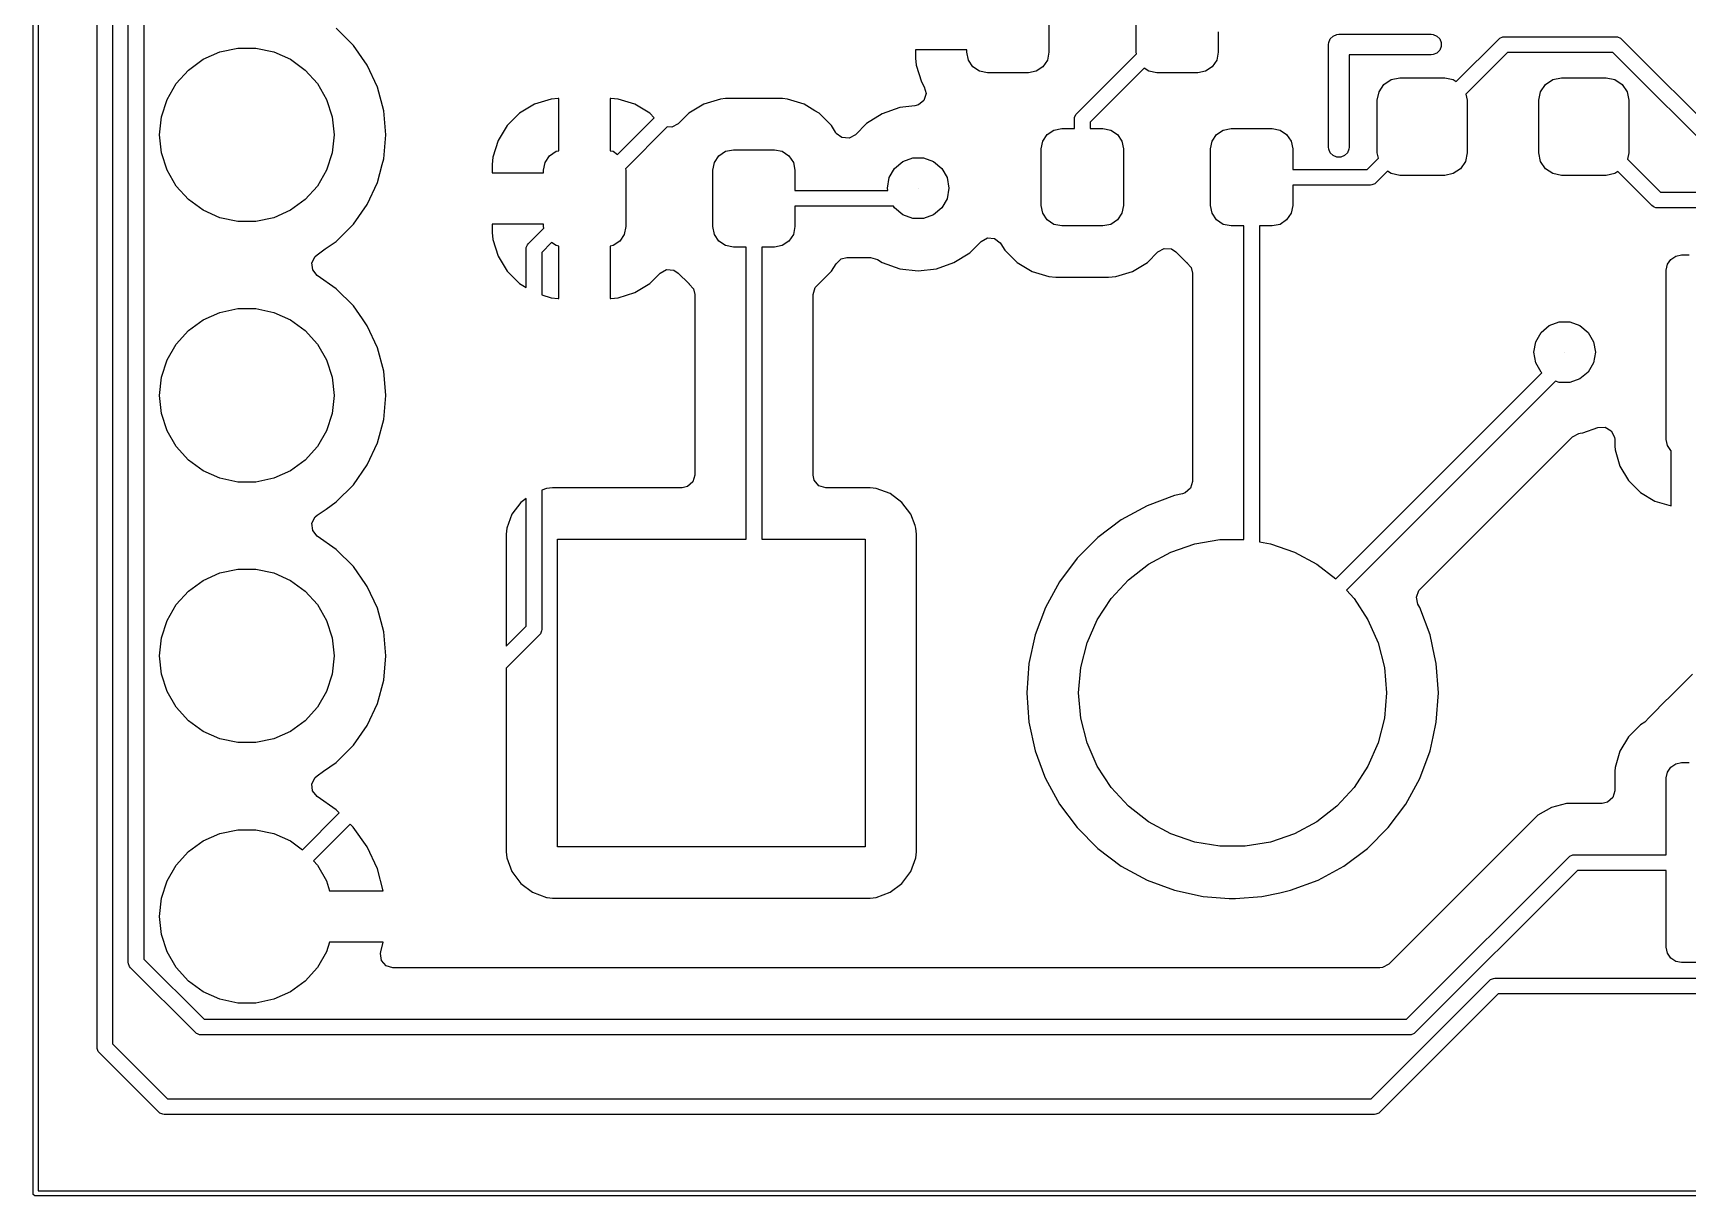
# Model space of a CAD drawing. Extents: x 179.2 to 211.8, y -77.2 to -59.4.
# Drawn here: x 179.17 to 195.3, y -77.22 to -65.89 of the extents above; entities that cross this region are included whole.
import ezdxf

# ---------------------------------------------------------------- set-up
doc = ezdxf.new("R2010")
doc.units = 0
doc.layers.add('BLACK', color=7, linetype='CONTINUOUS')

msp = doc.modelspace()

# ---------------------------------------------------------------- linework, layer by layer
at = {"layer": 'BLACK', "linetype": 'CONTINUOUS'}
for p, q in [((179.175, -77.2), (179.175, -59.4)), ((179.225, -59.425), (179.225, -77.175)), ((179.79788, -75.77408), (179.79788, -61.12592)), ((179.95028, -61.157483), (179.95028, -75.742516)), ((180.10268, -74.946771), (180.10268, -62.8786)), ((180.25508, -62.910163), (180.25508, -74.915207)), ((189.075, -65.525), (189.075, -66.075)), ((189.925, -66.075), (189.925, -65.525)), ((182.295974, -66.008597), (182.128882, -65.841506)), ((190.725, -65.8762), (190.725, -66.075)), ((191.801921, -65.980491), (191.816853, -65.944443)), ((191.816853, -65.944443), (191.844443, -65.916853)), ((191.844443, -65.916853), (191.880491, -65.901921)), ((191.880491, -65.901921), (191.9, -65.9)), ((191.9, -65.9), (192.8, -65.9)), ((192.8, -65.9), (192.819509, -65.901921)), ((192.819509, -65.901921), (192.855557, -65.916853)), ((192.855557, -65.916853), (192.883147, -65.944443)), ((192.883147, -65.944443), (192.898079, -65.980491)), ((193.043809, -66.360926), (193.458619, -65.946118)), ((193.458619, -65.946118), (193.470166, -65.936642)), ((193.470166, -65.936642), (193.497634, -65.925264)), ((193.497634, -65.925264), (193.5125, -65.9238)), ((193.5125, -65.9238), (194.60121, -65.9238)), ((194.60121, -65.9238), (194.616076, -65.925264)), ((194.616076, -65.925264), (194.643544, -65.936642)), ((194.643544, -65.936642), (194.655092, -65.946118)), ((194.655092, -65.946118), (195.844574, -67.1356)), ((180.83248, -66.143878), (180.994816, -66.071602)), ((180.994816, -66.071602), (181.168631, -66.034656)), ((181.168631, -66.034656), (181.346329, -66.034656)), ((181.346329, -66.034656), (181.520144, -66.071602)), ((181.520144, -66.071602), (181.68248, -66.143878)), ((182.431471, -66.202107), (182.295974, -66.008597)), ((188.275, -66.05), (187.775001, -66.05)), ((187.775001, -66.05), (187.775001, -66.131582)), ((188.275, -66.075), (188.275, -66.05)), ((188.290224, -66.151537), (188.275, -66.075)), ((189.075, -66.075), (189.059776, -66.151537)), ((189.346118, -66.671118), (189.927859, -66.089376)), ((189.927859, -66.089376), (189.925, -66.075)), ((190.725, -66.075), (190.709776, -66.151537)), ((191.8, -66), (191.801921, -65.980491)), ((191.8, -67), (191.8, -66)), ((192.8, -66.1), (192, -66.1)), ((192, -66.1), (192, -67)), ((192.819509, -66.098079), (192.8, -66.1)), ((192.855557, -66.083147), (192.819509, -66.098079)), ((192.883147, -66.055557), (192.855557, -66.083147)), ((192.898079, -66.019509), (192.883147, -66.055557)), ((192.898079, -65.980491), (192.898079, -66.019509)), ((193.544063, -66.0762), (193.137808, -66.482455)), ((194.569646, -66.0762), (193.544063, -66.0762)), ((195.759128, -67.265682), (194.569646, -66.0762)), ((180.569816, -66.380383), (180.688719, -66.248327)), ((180.688719, -66.248327), (180.83248, -66.143878)), ((181.68248, -66.143878), (181.826241, -66.248327)), ((181.826241, -66.248327), (181.945144, -66.380383)), ((182.431515, -66.202171), (182.431471, -66.202107)), ((182.531383, -66.416337), (182.431515, -66.202171)), ((187.775001, -66.131582), (187.781408, -66.202102)), ((187.781408, -66.202102), (187.781409, -66.202107)), ((187.781409, -66.202107), (187.831981, -66.364396)), ((188.333579, -66.216421), (188.290224, -66.151537)), ((188.398463, -66.259776), (188.333579, -66.216421)), ((188.475, -66.275), (188.398463, -66.259776)), ((188.875, -66.275), (188.475, -66.275)), ((188.951537, -66.259776), (188.875, -66.275)), ((189.016421, -66.216421), (188.951537, -66.259776)), ((189.059776, -66.151537), (189.016421, -66.216421)), ((190.003219, -66.229544), (189.4762, -66.756563)), ((190.048463, -66.259776), (190.003219, -66.229544)), ((190.125, -66.275), (190.048463, -66.259776)), ((190.525, -66.275), (190.125, -66.275)), ((190.601537, -66.259776), (190.525, -66.275)), ((190.666421, -66.216421), (190.601537, -66.259776)), ((190.709776, -66.151537), (190.666421, -66.216421)), ((180.480966, -66.534274), (180.569816, -66.380383)), ((181.945144, -66.380383), (182.033994, -66.534274)), ((182.592543, -66.644592), (182.531383, -66.416337)), ((187.831981, -66.364396), (187.859972, -66.410699)), ((187.859972, -66.410699), (187.877808, -66.478253)), ((192.291651, -66.460038), (192.33907, -66.38907)), ((192.33907, -66.38907), (192.410038, -66.341651)), ((192.410038, -66.341651), (192.49375, -66.325)), ((192.49375, -66.325), (192.93125, -66.325)), ((192.93125, -66.325), (193.014962, -66.341651)), ((193.014962, -66.341651), (193.043809, -66.360926)), ((193.866651, -66.460038), (193.91407, -66.38907)), ((193.91407, -66.38907), (193.985038, -66.341651)), ((193.985038, -66.341651), (194.06875, -66.325)), ((194.06875, -66.325), (194.50625, -66.325)), ((194.50625, -66.325), (194.589962, -66.341651)), ((194.589962, -66.341651), (194.66093, -66.38907)), ((194.66093, -66.38907), (194.708349, -66.460038)), ((180.426055, -66.703275), (180.480966, -66.534274)), ((182.033994, -66.534274), (182.088905, -66.703275)), ((184.060603, -66.581981), (183.915122, -66.669927)), ((184.222892, -66.531409), (184.060603, -66.581981)), ((184.222897, -66.531408), (184.222892, -66.531409)), ((184.293417, -66.525001), (184.222897, -66.531408)), ((184.293436, -66.525), (184.293417, -66.525001)), ((184.299999, -66.524999), (184.293436, -66.525)), ((184.3, -66.525), (184.299999, -66.524999)), ((184.3, -67.034945), (184.3, -66.525)), ((184.806572, -66.525), (184.8, -66.525)), ((184.8, -66.525), (184.8, -67.034945)), ((184.877106, -66.531409), (184.806572, -66.525)), ((185.039396, -66.58198), (184.877105, -66.531409)), ((184.877105, -66.531409), (184.877106, -66.531409)), ((185.184877, -66.669927), (185.039395, -66.58198)), ((185.039395, -66.58198), (185.039396, -66.58198)), ((185.710393, -66.581522), (185.564811, -66.66953)), ((185.872807, -66.530913), (185.710393, -66.581522)), ((185.924145, -66.526248), (185.872807, -66.530913)), ((185.943384, -66.5245), (185.924145, -66.526248)), ((186.456616, -66.5245), (185.943384, -66.5245)), ((186.477778, -66.526423), (186.456616, -66.5245)), ((186.527192, -66.530913), (186.477778, -66.526423)), ((186.527194, -66.530913), (186.527192, -66.530913)), ((186.527196, -66.530914), (186.527194, -66.530913)), ((186.689606, -66.581522), (186.527196, -66.530914)), ((186.793942, -66.644596), (186.689606, -66.581522)), ((187.767739, -66.598069), (187.620749, -66.61463)), ((187.80225, -66.589015), (187.767739, -66.598069)), ((187.856291, -66.544727), (187.80225, -66.589015)), ((187.877808, -66.478253), (187.856291, -66.544727)), ((192.275, -66.54375), (192.291651, -66.460038)), ((192.275, -67.05625), (192.275, -66.54375)), ((193.137808, -66.482455), (193.15, -66.54375)), ((193.15, -66.54375), (193.15, -67.05625)), ((193.85, -66.54375), (193.866651, -66.460038)), ((193.85, -67.05625), (193.85, -66.54375)), ((194.708349, -66.460038), (194.725, -66.54375)), ((194.725, -66.54375), (194.725, -67.05625)), ((180.40748, -66.88), (180.426055, -66.703275)), ((182.088905, -66.703275), (182.10748, -66.88)), ((182.606185, -66.800516), (182.592543, -66.644592)), ((183.915122, -66.669927), (183.794927, -66.790122)), ((184.87178, -67.070455), (185.228593, -66.713643)), ((185.228593, -66.713643), (185.184877, -66.669927)), ((185.56481, -66.669531), (185.462327, -66.772015)), ((185.564811, -66.66953), (185.56481, -66.669531)), ((186.835188, -66.66953), (186.793942, -66.644596)), ((186.955468, -66.78981), (186.835188, -66.66953)), ((187.450476, -66.674211), (187.297739, -66.770183)), ((187.620745, -66.614631), (187.450476, -66.674211)), ((187.620749, -66.61463), (187.620745, -66.614631)), ((189.3238, -66.725), (189.325264, -66.710134)), ((189.3238, -66.818112), (189.3238, -66.725)), ((189.325264, -66.710134), (189.336642, -66.682666)), ((189.336642, -66.682666), (189.346118, -66.671118)), ((189.4762, -66.756563), (189.4762, -66.818112)), ((180.426055, -67.056725), (180.40748, -66.88)), ((182.10748, -66.88), (182.088905, -67.056725)), ((182.592543, -67.115408), (182.613139, -66.88)), ((182.613049, -66.878977), (182.606185, -66.800516)), ((182.613139, -66.88), (182.613049, -66.878977)), ((183.794927, -66.790122), (183.70698, -66.935604)), ((185.355516, -66.802246), (184.94714, -67.210623)), ((185.401004, -66.8055), (185.355516, -66.802246)), ((185.462327, -66.772015), (185.401004, -66.8055)), ((186.955471, -66.789814), (186.955468, -66.78981)), ((186.955472, -66.789815), (186.955471, -66.789814)), ((186.964954, -66.8055), (186.955472, -66.789815)), ((186.995148, -66.855446), (186.964954, -66.8055)), ((187.001997, -66.865605), (186.995148, -66.855446)), ((187.05793, -66.907477), (187.001997, -66.865605)), ((187.127622, -66.912461), (187.05793, -66.907477)), ((187.188945, -66.878977), (187.127622, -66.912461)), ((187.297739, -66.770183), (187.188945, -66.878977)), ((189.015224, -66.941575), (189.058579, -66.876691)), ((189.058579, -66.876691), (189.123463, -66.833336)), ((189.123463, -66.833336), (189.2, -66.818112)), ((189.2, -66.818112), (189.3238, -66.818112)), ((189.4762, -66.818112), (189.6, -66.818112)), ((189.6, -66.818112), (189.676537, -66.833336)), ((189.676537, -66.833336), (189.741421, -66.876691)), ((189.741421, -66.876691), (189.784776, -66.941575)), ((190.665224, -66.941575), (190.708579, -66.876691)), ((190.708579, -66.876691), (190.773463, -66.833336)), ((190.773463, -66.833336), (190.85, -66.818112)), ((190.85, -66.818112), (191.25, -66.818112)), ((191.25, -66.818112), (191.326537, -66.833336)), ((191.326537, -66.833336), (191.391421, -66.876691)), ((191.391421, -66.876691), (191.434776, -66.941575)), ((180.480966, -67.225726), (180.426055, -67.056725)), ((182.088905, -67.056725), (182.033994, -67.225726)), ((183.70698, -66.935604), (183.656409, -67.097893)), ((184.165224, -67.148463), (184.208579, -67.083579)), ((184.208579, -67.083579), (184.273463, -67.040224)), ((184.273463, -67.040224), (184.3, -67.034945)), ((184.8, -67.034945), (184.826537, -67.040224)), ((184.826537, -67.040224), (184.87178, -67.070455)), ((185.815224, -67.148463), (185.858579, -67.083579)), ((185.858579, -67.083579), (185.923463, -67.040224)), ((185.923463, -67.040224), (186, -67.025)), ((186, -67.025), (186.4, -67.025)), ((186.4, -67.025), (186.476537, -67.040224)), ((186.476537, -67.040224), (186.541421, -67.083579)), ((186.541421, -67.083579), (186.584776, -67.148463)), ((189, -67.018112), (189.015224, -66.941575)), ((189, -67.568112), (189, -67.018112)), ((189.784776, -66.941575), (189.8, -67.018112)), ((189.8, -67.018112), (189.8, -67.568112)), ((190.65, -67.018112), (190.665224, -66.941575)), ((190.65, -67.568112), (190.65, -67.018112)), ((191.434776, -66.941575), (191.45, -67.018112)), ((191.45, -67.018112), (191.45, -67.216912)), ((191.801921, -67.019509), (191.8, -67)), ((191.816853, -67.055557), (191.801921, -67.019509)), ((191.844443, -67.083147), (191.816853, -67.055557)), ((191.880491, -67.098079), (191.844443, -67.083147)), ((191.955557, -67.083147), (191.919509, -67.098079)), ((191.983147, -67.055557), (191.955557, -67.083147)), ((191.998079, -67.019509), (191.983147, -67.055557)), ((192, -67), (191.998079, -67.019509)), ((192.285118, -67.107118), (192.275, -67.05625)), ((193.15, -67.05625), (193.133349, -67.139962)), ((193.866651, -67.139962), (193.85, -67.05625)), ((194.725, -67.05625), (194.712808, -67.117544)), ((180.569816, -67.379617), (180.480966, -67.225726)), ((182.033994, -67.225726), (181.945144, -67.379617)), ((182.531383, -67.343663), (182.578337, -67.168427)), ((182.578337, -67.168427), (182.592543, -67.115408)), ((183.656409, -67.097893), (183.65, -67.168427)), ((183.65, -67.168427), (183.65, -67.25)), ((184.15, -67.225), (184.165224, -67.148463)), ((184.15, -67.25), (184.15, -67.225)), ((184.94714, -67.210623), (184.95, -67.225)), ((184.95, -67.225), (184.95, -67.775)), ((185.8, -67.225), (185.815224, -67.148463)), ((185.8, -67.775), (185.8, -67.225)), ((186.584776, -67.148463), (186.6, -67.225)), ((186.6, -67.225), (186.6, -67.4238)), ((187.518092, -67.297394), (187.570187, -67.207164)), ((187.570187, -67.207164), (187.65, -67.140192)), ((187.65, -67.140192), (187.747906, -67.104558)), ((187.747906, -67.104558), (187.852094, -67.104558)), ((187.852094, -67.104558), (187.95, -67.140192)), ((187.95, -67.140192), (188.029813, -67.207164)), ((188.029813, -67.207164), (188.081908, -67.297394)), ((191.45, -67.216912), (192.175324, -67.216912)), ((191.919509, -67.098079), (191.880491, -67.098079)), ((192.175324, -67.216912), (192.285118, -67.107118)), ((192.373696, -67.234066), (192.26077, -67.346994)), ((192.410038, -67.258349), (192.373696, -67.234066)), ((193.08593, -67.21093), (193.014962, -67.258349)), ((193.133349, -67.139962), (193.08593, -67.21093)), ((193.91407, -67.21093), (193.866651, -67.139962)), ((193.985038, -67.258349), (193.91407, -67.21093)), ((194.61881, -67.239073), (194.589962, -67.258349)), ((194.950218, -67.570481), (194.61881, -67.239073)), ((194.712808, -67.117544), (195.035663, -67.4404)), ((180.688719, -67.511673), (180.569816, -67.379617)), ((181.945144, -67.379617), (181.826241, -67.511673)), ((182.431515, -67.55783), (182.531383, -67.343663)), ((183.65, -67.25), (184.15, -67.25)), ((187.5, -67.4), (187.518092, -67.297394)), ((187.504197, -67.4238), (187.5, -67.4)), ((188.081908, -67.297394), (188.1, -67.4)), ((188.1, -67.4), (188.081908, -67.502606)), ((192.206888, -67.369312), (191.45, -67.369312)), ((191.45, -67.369312), (191.45, -67.568112)), ((192.221754, -67.367848), (192.206888, -67.369312)), ((192.249222, -67.35647), (192.221754, -67.367848)), ((192.26077, -67.346994), (192.249222, -67.35647)), ((192.49375, -67.275), (192.410038, -67.258349)), ((192.93125, -67.275), (192.49375, -67.275)), ((193.014962, -67.258349), (192.93125, -67.275)), ((194.06875, -67.275), (193.985038, -67.258349)), ((194.50625, -67.275), (194.06875, -67.275)), ((194.589962, -67.258349), (194.50625, -67.275)), ((180.83248, -67.616122), (180.688719, -67.511673)), ((181.826241, -67.511673), (181.68248, -67.616122)), ((182.295975, -67.751401), (182.431515, -67.55783)), ((186.6, -67.4238), (187.504197, -67.4238)), ((188.081908, -67.502606), (188.029813, -67.592836)), ((189.015224, -67.644649), (189, -67.568112)), ((189.8, -67.568112), (189.784776, -67.644649)), ((190.665224, -67.644649), (190.65, -67.568112)), ((191.45, -67.568112), (191.434776, -67.644649)), ((194.961765, -67.579958), (194.950218, -67.570481)), ((195.035663, -67.4404), (197.051836, -67.4404)), ((180.994816, -67.688398), (180.83248, -67.616122)), ((181.168631, -67.725344), (180.994816, -67.688398)), ((181.346329, -67.725344), (181.168631, -67.725344)), ((181.520144, -67.688398), (181.346329, -67.725344)), ((181.68248, -67.616122), (181.520144, -67.688398)), ((187.560582, -67.5762), (186.6, -67.5762)), ((186.6, -67.5762), (186.6, -67.775)), ((187.570187, -67.592836), (187.560582, -67.5762)), ((187.65, -67.659808), (187.570187, -67.592836)), ((187.747906, -67.695442), (187.65, -67.659808)), ((187.852094, -67.695442), (187.747906, -67.695442)), ((187.95, -67.659808), (187.852094, -67.695442)), ((188.029813, -67.592836), (187.95, -67.659808)), ((189.058579, -67.709533), (189.015224, -67.644649)), ((189.123463, -67.752888), (189.058579, -67.709533)), ((189.741421, -67.709533), (189.676537, -67.752888)), ((189.784776, -67.644649), (189.741421, -67.709533)), ((190.708579, -67.709533), (190.665224, -67.644649)), ((190.773463, -67.752888), (190.708579, -67.709533)), ((191.391421, -67.709533), (191.326537, -67.752888)), ((191.434776, -67.644649), (191.391421, -67.709533)), ((194.973143, -67.58467), (194.961765, -67.579958)), ((194.989234, -67.591336), (194.973143, -67.58467)), ((195.0041, -67.5928), (194.989234, -67.591336)), ((197.0834, -67.5928), (195.0041, -67.5928)), ((182.128881, -67.918495), (182.215794, -67.831582)), ((182.215794, -67.831582), (182.295975, -67.751401)), ((184.15, -67.75), (183.650001, -67.75)), ((183.650001, -67.75), (183.650001, -67.831582)), ((183.650001, -67.831582), (183.656408, -67.902102)), ((184.001924, -67.940312), (184.152859, -67.789376)), ((184.15, -67.775), (184.15, -67.75)), ((184.152859, -67.789376), (184.15, -67.775)), ((184.934776, -67.851537), (184.891421, -67.916421)), ((184.95, -67.775), (184.934776, -67.851537)), ((185.815224, -67.851537), (185.8, -67.775)), ((185.858579, -67.916421), (185.815224, -67.851537)), ((186.584776, -67.851537), (186.541421, -67.916421)), ((186.6, -67.775), (186.584776, -67.851537)), ((188.413653, -67.918424), (188.474972, -67.884942)), ((188.474972, -67.884942), (188.544664, -67.889926)), ((188.544664, -67.889926), (188.600598, -67.931797)), ((189.2, -67.768112), (189.123463, -67.752888)), ((189.6, -67.768112), (189.2, -67.768112)), ((189.676537, -67.752888), (189.6, -67.768112)), ((190.85, -67.768112), (190.773463, -67.752888)), ((190.9738, -67.768112), (190.85, -67.768112)), ((190.9738, -70.826416), (190.9738, -67.768112)), ((191.25, -67.768112), (191.1262, -67.768112)), ((191.1262, -67.768112), (191.1262, -70.849432)), ((191.326537, -67.752888), (191.25, -67.768112)), ((181.924026, -68.065145), (181.943322, -68.048425)), ((181.943322, -68.048425), (182.02255, -67.992949)), ((182.02255, -67.992949), (182.128881, -67.918495)), ((183.656408, -67.902102), (183.656409, -67.902107)), ((183.656409, -67.902107), (183.706981, -68.064396)), ((183.979606, -67.994194), (183.98107, -67.979328)), ((183.979606, -68.369053), (183.979606, -67.994194)), ((183.98107, -67.979328), (183.992448, -67.95186)), ((183.992448, -67.95186), (184.001924, -67.940312)), ((184.228219, -67.929544), (184.132006, -68.025757)), ((184.132006, -68.025757), (184.132006, -68.440268)), ((184.273463, -67.959776), (184.228219, -67.929544)), ((184.3, -67.965054), (184.273463, -67.959776)), ((184.3, -68.474998), (184.3, -67.965054)), ((184.826537, -67.959776), (184.8, -67.965054)), ((184.8, -67.965054), (184.8, -68.474999)), ((184.891421, -67.916421), (184.826537, -67.959776)), ((185.923463, -67.959776), (185.858579, -67.916421)), ((186, -67.975), (185.923463, -67.959776)), ((186.1238, -67.975), (186, -67.975)), ((186.1238, -70.821293), (186.1238, -67.975)), ((186.4, -67.975), (186.2762, -67.975)), ((186.2762, -67.975), (186.2762, -70.821293)), ((186.476537, -67.959776), (186.4, -67.975)), ((186.541421, -67.916421), (186.476537, -67.959776)), ((188.149522, -68.125789), (188.302262, -68.029816)), ((188.302262, -68.029816), (188.413653, -67.918424)), ((188.600598, -67.931797), (188.607439, -67.941945)), ((188.607439, -67.941945), (188.644528, -68.003297)), ((188.644528, -68.003297), (188.64453, -68.0033)), ((188.64453, -68.0033), (188.764811, -68.123581)), ((190.035185, -68.123584), (190.13732, -68.021448)), ((190.13732, -68.021448), (190.198641, -67.987965)), ((190.198641, -67.987965), (190.268333, -67.992949)), ((190.268333, -67.992949), (190.312681, -68.02145)), ((190.312681, -68.02145), (190.414814, -68.123583)), ((195.182597, -68.061418), (195.24, -68.05)), ((195.24, -68.05), (195.3138, -68.05)), ((181.892503, -68.1275), (181.924026, -68.065145)), ((181.899697, -68.196998), (181.892503, -68.1275)), ((181.943322, -68.251575), (181.899697, -68.196998)), ((183.706981, -68.064396), (183.794927, -68.209877)), ((183.794927, -68.209877), (183.915122, -68.330072)), ((185.286963, -68.227985), (185.348286, -68.194499)), ((185.348286, -68.194499), (185.417977, -68.199483)), ((185.417977, -68.199483), (185.462326, -68.227983)), ((186.835185, -68.330472), (186.955472, -68.210185)), ((186.955472, -68.210185), (186.999987, -68.136549)), ((186.999987, -68.136549), (187.051515, -68.089362)), ((187.051515, -68.089362), (187.106103, -68.0767)), ((187.106103, -68.0767), (187.336629, -68.0767)), ((187.336629, -68.0767), (187.402601, -68.095706)), ((187.402601, -68.095706), (187.450477, -68.125789)), ((187.450477, -68.125789), (187.450481, -68.12579)), ((187.450481, -68.12579), (187.620737, -68.185366)), ((187.620737, -68.185366), (187.620743, -68.185367)), ((187.620743, -68.185367), (187.620745, -68.185368)), ((187.620745, -68.185368), (187.620746, -68.185368)), ((187.620746, -68.185368), (187.62075, -68.185369)), ((187.62075, -68.185369), (187.799996, -68.205565)), ((187.799996, -68.205565), (187.8, -68.205565)), ((187.8, -68.205565), (187.800004, -68.205565)), ((187.800004, -68.205565), (187.979249, -68.185369)), ((187.979249, -68.185369), (187.979252, -68.185368)), ((187.979252, -68.185368), (187.979255, -68.185368)), ((187.979255, -68.185368), (188.149522, -68.125789)), ((188.764811, -68.123581), (188.764813, -68.123582)), ((188.764813, -68.123582), (188.764815, -68.123584)), ((188.764815, -68.123584), (188.910394, -68.21159)), ((188.910394, -68.21159), (189.072804, -68.262198)), ((189.727196, -68.262198), (189.889606, -68.21159)), ((189.889606, -68.21159), (190.035185, -68.123584)), ((190.414814, -68.123583), (190.420721, -68.128211)), ((190.420721, -68.128211), (190.419669, -68.129553)), ((190.419669, -68.129553), (190.460632, -68.174275)), ((190.460632, -68.174275), (190.4733, -68.228875)), ((195.09, -68.2), (195.101418, -68.142597)), ((195.09, -69.85), (195.09, -68.2)), ((195.101418, -68.142597), (195.133934, -68.093934)), ((195.133934, -68.093934), (195.182597, -68.061418)), ((182.128876, -68.381501), (181.943322, -68.251575)), ((183.915122, -68.330072), (183.979606, -68.369053)), ((185.039396, -68.418018), (185.184877, -68.330072)), ((185.184877, -68.330072), (185.184878, -68.330071)), ((185.184878, -68.330071), (185.286963, -68.227985)), ((185.462326, -68.227983), (185.564815, -68.330472)), ((185.564815, -68.330472), (185.564817, -68.330473)), ((185.564817, -68.330473), (185.564818, -68.330474)), ((185.564818, -68.330474), (185.570721, -68.335099)), ((185.570721, -68.335099), (185.569669, -68.336441)), ((185.569669, -68.336441), (185.610632, -68.381163)), ((186.7767, -68.435763), (186.796385, -68.368724)), ((186.796385, -68.368724), (186.830001, -68.33602)), ((186.829279, -68.335099), (186.835178, -68.330475)), ((186.830001, -68.33602), (186.829279, -68.335099)), ((186.835178, -68.330475), (186.835185, -68.330472)), ((189.072804, -68.262198), (189.143384, -68.268612)), ((189.143384, -68.268612), (189.143387, -68.268612)), ((189.143387, -68.268612), (189.656613, -68.268612)), ((189.656613, -68.268612), (189.656616, -68.268612)), ((189.656616, -68.268612), (189.727196, -68.262198)), ((190.4733, -68.228875), (190.4733, -70.259159)), ((182.128882, -68.381506), (182.128876, -68.381501)), ((182.295974, -68.548597), (182.128882, -68.381506)), ((184.132006, -68.440268), (184.222894, -68.46859)), ((184.222894, -68.46859), (184.222893, -68.46859)), ((184.222893, -68.46859), (184.293408, -68.474998)), ((184.293408, -68.474998), (184.293426, -68.474999)), ((184.293426, -68.474999), (184.299999, -68.474998)), ((184.299999, -68.474998), (184.3, -68.474998)), ((184.8, -68.474999), (184.806581, -68.474999)), ((184.806581, -68.474999), (184.877102, -68.468591)), ((184.877102, -68.468591), (184.877107, -68.46859)), ((184.877107, -68.46859), (185.039396, -68.418018)), ((185.610632, -68.381163), (185.6233, -68.435763)), ((185.6233, -68.435763), (185.6233, -70.196793)), ((186.7767, -70.196793), (186.7767, -68.435763)), ((180.688719, -68.788327), (180.83248, -68.683878)), ((180.83248, -68.683878), (180.994816, -68.611602)), ((180.994816, -68.611602), (181.168631, -68.574656)), ((181.168631, -68.574656), (181.346329, -68.574656)), ((181.346329, -68.574656), (181.520144, -68.611602)), ((181.520144, -68.611602), (181.68248, -68.683878)), ((181.68248, -68.683878), (181.826241, -68.788327)), ((182.383855, -68.674104), (182.295974, -68.548597)), ((182.431515, -68.742171), (182.383855, -68.674104)), ((180.569816, -68.920383), (180.688719, -68.788327)), ((181.826241, -68.788327), (181.945144, -68.920383)), ((182.531383, -68.956337), (182.431515, -68.742171)), ((193.818092, -68.897394), (193.870187, -68.807164)), ((193.870187, -68.807164), (193.95, -68.740192)), ((193.95, -68.740192), (194.047906, -68.704558)), ((194.047906, -68.704558), (194.152094, -68.704558)), ((194.152094, -68.704558), (194.25, -68.740192)), ((194.25, -68.740192), (194.329813, -68.807164)), ((194.329813, -68.807164), (194.381908, -68.897394)), ((180.480966, -69.074274), (180.569816, -68.920383)), ((181.945144, -68.920383), (182.033994, -69.074274)), ((182.592543, -69.184592), (182.531383, -68.956337)), ((193.8, -69), (193.818092, -68.897394)), ((193.818092, -69.102606), (193.8, -69)), ((194.381908, -68.897394), (194.4, -69)), ((194.4, -69), (194.381908, -69.102606)), ((180.426055, -69.243275), (180.480966, -69.074274)), ((182.033994, -69.074274), (182.088905, -69.243275)), ((193.870187, -69.192836), (193.818092, -69.102606)), ((194.381908, -69.102606), (194.329813, -69.192836)), ((180.40748, -69.42), (180.426055, -69.243275)), ((182.088905, -69.243275), (182.10748, -69.42)), ((182.613139, -69.42), (182.592543, -69.184592)), ((191.869025, -71.208909), (193.878295, -69.19964)), ((194.011331, -69.28213), (191.974, -71.319462)), ((193.878295, -69.19964), (193.870187, -69.192836)), ((194.047906, -69.295442), (194.011331, -69.28213)), ((194.152094, -69.295442), (194.047906, -69.295442)), ((194.25, -69.259808), (194.152094, -69.295442)), ((194.329813, -69.192836), (194.25, -69.259808)), ((180.426055, -69.596725), (180.40748, -69.42)), ((182.10748, -69.42), (182.088905, -69.596725)), ((182.592543, -69.655408), (182.613139, -69.42)), ((180.480966, -69.765726), (180.426055, -69.596725)), ((182.088905, -69.596725), (182.033994, -69.765726)), ((182.531383, -69.883663), (182.592543, -69.655408)), ((180.569816, -69.919617), (180.480966, -69.765726)), ((182.033994, -69.765726), (181.945144, -69.919617)), ((192.692373, -71.308901), (194.177184, -69.82409)), ((194.177184, -69.82409), (194.238505, -69.790607)), ((194.238505, -69.790607), (194.250963, -69.788555)), ((194.250963, -69.788555), (194.279255, -69.785368)), ((194.279255, -69.785368), (194.279261, -69.785366)), ((194.279261, -69.785366), (194.425045, -69.734354)), ((194.425045, -69.734354), (194.494824, -69.730792)), ((194.494824, -69.730792), (194.555451, -69.76552)), ((194.555451, -69.76552), (194.587679, -69.827514)), ((194.587679, -69.827514), (194.59, -69.851395)), ((180.688719, -70.051673), (180.569816, -69.919617)), ((181.945144, -69.919617), (181.826241, -70.051673)), ((182.431515, -70.09783), (182.531383, -69.883663)), ((194.59, -69.851395), (194.59, -69.915649)), ((194.59, -69.915649), (194.592899, -69.952489)), ((194.592899, -69.952489), (194.5929, -69.952495)), ((194.5929, -69.952495), (194.638716, -70.110193)), ((195.101418, -69.907403), (195.09, -69.85)), ((195.133934, -69.956066), (195.101418, -69.907403)), ((195.14, -69.960119), (195.133934, -69.956066)), ((195.14, -70.497295), (195.14, -69.960119)), ((180.83248, -70.156122), (180.688719, -70.051673)), ((181.826241, -70.051673), (181.68248, -70.156122)), ((182.295975, -70.291401), (182.431515, -70.09783)), ((194.638716, -70.110193), (194.638717, -70.110196)), ((194.638717, -70.110196), (194.722314, -70.251552)), ((180.994816, -70.228398), (180.83248, -70.156122)), ((181.168631, -70.265344), (180.994816, -70.228398)), ((181.346329, -70.265344), (181.168631, -70.265344)), ((181.520144, -70.228398), (181.346329, -70.265344)), ((181.68248, -70.156122), (181.520144, -70.228398)), ((182.128881, -70.458495), (182.295975, -70.291401)), ((185.550811, -70.309587), (185.4993, -70.320793)), ((185.603615, -70.263832), (185.550811, -70.309587)), ((185.6233, -70.196793), (185.603615, -70.263832)), ((186.787906, -70.248304), (186.7767, -70.196793)), ((186.833661, -70.301108), (186.787906, -70.248304)), ((186.9007, -70.320793), (186.833661, -70.301108)), ((190.4733, -70.259159), (190.453615, -70.326198)), ((194.722314, -70.251552), (194.722321, -70.251561)), ((194.722321, -70.251561), (194.838438, -70.367678)), ((182.029475, -70.5281), (182.128881, -70.458495)), ((183.926858, -70.463748), (183.840612, -70.578957)), ((183.926861, -70.463745), (183.926858, -70.463748)), ((183.979606, -70.424259), (183.926861, -70.463745)), ((183.979606, -71.67011), (183.979606, -70.424259)), ((184.176922, -70.327201), (184.132006, -70.343953)), ((184.132006, -70.343953), (184.132006, -71.701674)), ((184.236529, -70.320794), (184.176922, -70.327201)), ((184.236535, -70.320793), (184.236529, -70.320794)), ((185.4993, -70.320793), (184.236535, -70.320793)), ((187.332271, -70.320793), (186.9007, -70.320793)), ((187.332279, -70.320793), (187.332271, -70.320793)), ((187.332287, -70.320793), (187.332279, -70.320793)), ((187.332289, -70.320794), (187.332287, -70.320793)), ((187.391889, -70.327201), (187.332289, -70.320794)), ((187.526734, -70.377495), (187.391888, -70.327201)), ((187.391888, -70.327201), (187.391889, -70.327201)), ((187.526741, -70.377499), (187.526734, -70.377495)), ((187.64195, -70.463745), (187.526741, -70.377499)), ((187.641953, -70.463748), (187.64195, -70.463745)), ((187.728199, -70.578957), (187.641953, -70.463748)), ((190.299367, -70.396921), (190.031239, -70.496928)), ((190.375659, -70.380325), (190.299367, -70.396921)), ((190.400811, -70.371953), (190.375659, -70.380325)), ((190.453615, -70.326198), (190.400811, -70.371953)), ((194.838438, -70.367678), (194.838447, -70.367685)), ((194.838447, -70.367685), (194.979801, -70.451281)), ((194.979801, -70.451281), (195.137514, -70.4971)), ((181.892503, -70.6675), (181.924026, -70.605145)), ((181.924026, -70.605145), (181.943322, -70.588425)), ((181.943322, -70.588425), (182.029475, -70.5281)), ((183.840608, -70.578964), (183.790314, -70.71381)), ((183.840612, -70.578957), (183.840608, -70.578964)), ((187.728203, -70.578964), (187.728199, -70.578957)), ((187.769616, -70.69), (187.728203, -70.578964)), ((189.780088, -70.634068), (189.551018, -70.805547)), ((189.780096, -70.634063), (189.780088, -70.634068)), ((190.031239, -70.496928), (189.780096, -70.634063)), ((195.137514, -70.4971), (195.137511, -70.4971)), ((195.137511, -70.4971), (195.139998, -70.497295)), ((195.139998, -70.497295), (195.14, -70.497295)), ((181.899697, -70.736998), (181.892503, -70.6675)), ((181.943322, -70.791575), (181.899697, -70.736998)), ((182.128876, -70.921501), (181.943322, -70.791575)), ((183.783907, -70.773416), (183.783906, -70.773428)), ((183.783906, -70.773428), (183.783906, -71.86581)), ((183.790314, -70.71381), (183.783907, -70.773409)), ((183.783907, -70.773409), (183.783907, -70.773416)), ((187.778497, -70.71381), (187.769616, -70.69)), ((187.784905, -70.773421), (187.778497, -70.71381)), ((187.784906, -73.869166), (187.784905, -70.773421)), ((182.128882, -70.921506), (182.128876, -70.921501)), ((182.295974, -71.088597), (182.128882, -70.921506)), ((184.284406, -73.821293), (184.284406, -70.821293)), ((184.284406, -70.821293), (186.1238, -70.821293)), ((186.2762, -70.821293), (187.284406, -70.821293)), ((187.284406, -70.821293), (187.284406, -73.821293)), ((189.551, -70.805563), (189.348676, -71.007887)), ((189.551018, -70.805547), (189.551, -70.805563)), ((190.043984, -71.065543), (190.261863, -70.947633)), ((190.261863, -70.947633), (190.496178, -70.867193)), ((190.496178, -70.867193), (190.740537, -70.826416)), ((190.740537, -70.826416), (190.9738, -70.826416)), ((191.1262, -70.849432), (191.232634, -70.867193)), ((191.232634, -70.867193), (191.466949, -70.947633)), ((191.466949, -70.947633), (191.684828, -71.065543)), ((180.994816, -71.151602), (181.168631, -71.114656)), ((181.168631, -71.114656), (181.346329, -71.114656)), ((181.346329, -71.114656), (181.520144, -71.151602)), ((182.417882, -71.2627), (182.295974, -71.088597)), ((189.34866, -71.007905), (189.177181, -71.236975)), ((189.348676, -71.007887), (189.34866, -71.007905)), ((189.848484, -71.217707), (190.043984, -71.065543)), ((191.684828, -71.065543), (191.869025, -71.208909)), ((180.688719, -71.328327), (180.83248, -71.223878)), ((180.83248, -71.223878), (180.994816, -71.151602)), ((181.520144, -71.151602), (181.68248, -71.223878)), ((181.68248, -71.223878), (181.826241, -71.328327)), ((182.431515, -71.282171), (182.417882, -71.2627)), ((189.177176, -71.236983), (189.040041, -71.488126)), ((189.177181, -71.236975), (189.177176, -71.236983)), ((189.680695, -71.399974), (189.848484, -71.217707)), ((180.569816, -71.460383), (180.688719, -71.328327)), ((181.826241, -71.328327), (181.945144, -71.460383)), ((182.531383, -71.496337), (182.431515, -71.282171)), ((189.545195, -71.607372), (189.680695, -71.399974)), ((191.974, -71.319462), (192.048117, -71.399974)), ((192.048117, -71.399974), (192.183617, -71.607372)), ((192.656377, -71.38773), (192.680794, -71.322265)), ((192.671229, -71.456002), (192.656377, -71.38773)), ((192.680794, -71.322265), (192.692373, -71.308901)), ((180.480966, -71.614274), (180.569816, -71.460383)), ((181.945144, -71.460383), (182.033994, -71.614274)), ((182.592543, -71.724592), (182.531383, -71.496337)), ((189.040041, -71.488126), (188.940034, -71.756255)), ((192.688773, -71.488132), (192.671229, -71.456002)), ((192.788775, -71.756247), (192.688773, -71.488132)), ((180.426055, -71.783275), (180.480966, -71.614274)), ((182.033994, -71.614274), (182.088905, -71.783275)), ((182.613139, -71.96), (182.592543, -71.724592)), ((183.783906, -71.86581), (183.979606, -71.67011)), ((184.109688, -71.755555), (183.783906, -72.081337)), ((184.119164, -71.744008), (184.109688, -71.755555)), ((184.130542, -71.71654), (184.119164, -71.744008)), ((184.132006, -71.701674), (184.130542, -71.71654)), ((188.940034, -71.756255), (188.87921, -72.035859)), ((189.44568, -71.834244), (189.545195, -71.607372)), ((192.183617, -71.607372), (192.283132, -71.834244)), ((192.788776, -71.756253), (192.788775, -71.756247)), ((192.788777, -71.756255), (192.788776, -71.756253)), ((192.833098, -71.959999), (192.788777, -71.756255)), ((180.40748, -71.96), (180.426055, -71.783275)), ((182.088905, -71.783275), (182.10748, -71.96)), ((189.384864, -72.074401), (189.44568, -71.834244)), ((192.283132, -71.834244), (192.343948, -72.074401)), ((180.426055, -72.136725), (180.40748, -71.96)), ((182.10748, -71.96), (182.088905, -72.136725)), ((182.592543, -72.195408), (182.613139, -71.96)), ((183.783906, -72.081337), (183.783906, -73.869163)), ((188.87921, -72.035859), (188.858796, -72.321291)), ((189.364406, -72.321293), (189.384864, -72.074401)), ((192.343948, -72.074401), (192.364406, -72.321293)), ((192.849602, -72.035865), (192.833098, -71.959999)), ((192.870016, -72.321293), (192.849602, -72.035865)), ((180.480966, -72.305726), (180.426055, -72.136725)), ((182.088905, -72.136725), (182.033994, -72.305726)), ((182.531383, -72.423663), (182.592543, -72.195408)), ((195.345895, -72.138527), (195.163132, -72.321291)), ((180.569816, -72.459617), (180.480966, -72.305726)), ((182.033994, -72.305726), (181.945144, -72.459617)), ((188.858796, -72.321291), (188.858796, -72.321294)), ((188.858796, -72.321294), (188.87921, -72.606726)), ((189.384864, -72.568185), (189.364406, -72.321293)), ((192.364406, -72.321293), (192.343948, -72.568185)), ((192.849602, -72.606721), (192.870016, -72.321293)), ((195.163132, -72.321291), (195.035898, -72.448525)), ((180.688719, -72.591673), (180.569816, -72.459617)), ((181.945144, -72.459617), (181.826241, -72.591673)), ((182.431515, -72.63783), (182.531383, -72.423663)), ((189.44568, -72.808342), (189.384864, -72.568185)), ((192.343948, -72.568185), (192.283132, -72.808342)), ((194.925005, -72.561993), (194.880744, -72.606719)), ((194.928523, -72.555899), (194.925005, -72.561993)), ((195.002916, -72.481507), (194.928523, -72.555899)), ((195.035898, -72.448525), (195.002916, -72.481507)), ((180.83248, -72.696122), (180.688719, -72.591673)), ((180.994816, -72.768398), (180.83248, -72.696122)), ((181.68248, -72.696122), (181.520144, -72.768398)), ((181.826241, -72.591673), (181.68248, -72.696122)), ((182.295975, -72.831401), (182.431515, -72.63783)), ((188.87921, -72.606726), (188.940034, -72.88633)), ((192.81884, -72.748133), (192.849601, -72.606726)), ((192.849601, -72.606725), (192.849602, -72.606721)), ((192.849601, -72.606726), (192.849601, -72.606725)), ((194.838134, -72.63192), (194.72192, -72.748133)), ((194.838139, -72.631916), (194.838134, -72.63192)), ((194.880744, -72.606719), (194.838139, -72.631916)), ((181.168631, -72.805344), (180.994816, -72.768398)), ((181.346329, -72.805344), (181.168631, -72.805344)), ((181.520144, -72.768398), (181.346329, -72.805344)), ((182.128881, -72.998495), (182.295975, -72.831401)), ((188.940034, -72.88633), (188.940036, -72.886336)), ((188.940036, -72.886336), (188.940037, -72.886339)), ((188.940037, -72.886339), (189.032423, -73.134035)), ((189.545195, -73.035214), (189.44568, -72.808342)), ((192.283132, -72.808342), (192.183617, -73.035214)), ((192.688773, -73.154454), (192.788775, -72.886339)), ((192.788775, -72.886339), (192.81884, -72.748133)), ((194.638254, -72.889606), (194.592402, -73.047426)), ((194.638255, -72.889603), (194.638254, -72.889606)), ((194.721917, -72.748137), (194.638255, -72.889603)), ((194.72192, -72.748133), (194.721917, -72.748137)), ((182.00633, -73.084306), (182.128881, -72.998495)), ((189.680695, -73.242612), (189.545195, -73.035214)), ((192.183617, -73.035214), (192.048117, -73.242612)), ((194.592401, -73.047432), (194.5895, -73.084298)), ((194.592402, -73.047426), (194.592401, -73.047432)), ((195.101418, -73.092597), (195.133934, -73.043934)), ((195.133934, -73.043934), (195.182597, -73.011418)), ((195.182597, -73.011418), (195.24, -73)), ((195.24, -73), (195.3138, -73)), ((181.892068, -73.207804), (181.92359, -73.145449)), ((181.89926, -73.277302), (181.892068, -73.207804)), ((181.92359, -73.145449), (181.942886, -73.12873)), ((181.942886, -73.12873), (182.00633, -73.084306)), ((189.032423, -73.134035), (189.040041, -73.154459)), ((189.040041, -73.154459), (189.177176, -73.405602)), ((192.551632, -73.405608), (192.688773, -73.154454)), ((194.5895, -73.084298), (194.5895, -73.2743)), ((195.09, -73.15), (195.101418, -73.092597)), ((195.09, -73.8988), (195.09, -73.15)), ((181.942885, -73.331879), (181.89926, -73.277302)), ((182.128558, -73.46189), (181.942885, -73.331879)), ((189.848484, -73.424879), (189.680695, -73.242612)), ((192.048117, -73.242612), (191.880328, -73.424879)), ((194.569815, -73.341339), (194.517011, -73.387094)), ((194.5895, -73.2743), (194.569815, -73.341339)), ((181.800263, -73.849452), (182.158192, -73.491524)), ((182.158192, -73.491524), (182.128558, -73.46189)), ((189.177176, -73.405602), (189.177181, -73.40561)), ((189.177181, -73.40561), (189.34866, -73.63468)), ((190.043984, -73.577043), (189.848484, -73.424879)), ((191.880328, -73.424879), (191.684828, -73.577043)), ((192.380145, -73.634688), (192.551632, -73.405608)), ((193.839843, -73.513527), (192.38779, -74.965581)), ((193.839849, -73.513522), (193.839843, -73.513527)), ((193.971346, -73.437602), (193.839849, -73.513522)), ((193.971347, -73.437602), (193.971346, -73.437602)), ((193.971349, -73.437601), (193.971347, -73.437602)), ((193.97135, -73.437601), (193.971349, -73.437601)), ((194.118024, -73.3983), (193.97135, -73.437601)), ((194.269872, -73.3983), (194.118024, -73.3983)), ((194.4655, -73.3983), (194.269872, -73.3983)), ((194.517011, -73.387094), (194.4655, -73.3983)), ((180.83248, -73.763878), (180.994816, -73.691602)), ((180.994816, -73.691602), (181.168631, -73.654656)), ((181.168631, -73.654656), (181.346329, -73.654656)), ((181.346329, -73.654656), (181.520144, -73.691602)), ((181.520144, -73.691602), (181.68248, -73.763878)), ((182.265955, -73.599287), (181.907106, -73.958137)), ((182.295588, -73.62892), (182.265955, -73.599287)), ((182.295593, -73.628926), (182.295588, -73.62892)), ((182.431079, -73.82242), (182.295593, -73.628926)), ((189.34866, -73.63468), (189.348676, -73.634698)), ((189.348676, -73.634698), (189.551, -73.837022)), ((190.261863, -73.694953), (190.043984, -73.577043)), ((190.496178, -73.775393), (190.261863, -73.694953)), ((191.466949, -73.694953), (191.232634, -73.775393)), ((191.684828, -73.577043), (191.466949, -73.694953)), ((192.177801, -73.837032), (192.380145, -73.634688)), ((180.688719, -73.868327), (180.83248, -73.763878)), ((181.68248, -73.763878), (181.800263, -73.849452)), ((182.43108, -73.822422), (182.431079, -73.82242)), ((182.530909, -74.036507), (182.43108, -73.822422)), ((187.284406, -73.821293), (184.284406, -73.821293)), ((189.551, -73.837022), (189.551018, -73.837038)), ((189.551018, -73.837038), (189.780088, -74.008517)), ((190.740537, -73.81617), (190.496178, -73.775393)), ((190.988275, -73.81617), (190.740537, -73.81617)), ((191.232634, -73.775393), (190.988275, -73.81617)), ((191.948721, -74.008519), (192.177801, -73.837032)), ((180.480966, -74.154274), (180.569816, -74.000383)), ((180.569816, -74.000383), (180.688719, -73.868327)), ((181.907106, -73.958137), (181.945144, -74.000383)), ((181.945144, -74.000383), (182.033994, -74.154274)), ((183.783906, -73.869163), (183.783907, -73.869169)), ((183.783907, -73.869169), (183.790314, -73.928776)), ((183.790314, -73.928776), (183.840608, -74.063621)), ((187.728202, -74.063624), (187.778497, -73.928776)), ((187.778497, -73.928776), (187.784906, -73.869166)), ((189.780088, -74.008517), (189.780096, -74.008522)), ((189.780096, -74.008522), (190.031239, -74.145657)), ((191.697567, -74.14566), (191.948721, -74.008519)), ((192.558784, -75.5024), (194.140067, -73.921118)), ((194.140067, -73.921118), (194.151614, -73.911642)), ((194.151614, -73.911642), (194.179082, -73.900264)), ((194.179082, -73.900264), (194.193948, -73.8988)), ((194.193948, -73.8988), (195.09, -73.8988)), ((180.426055, -74.323275), (180.480966, -74.154274)), ((182.033994, -74.154274), (182.065097, -74.25)), ((182.530912, -74.036513), (182.530909, -74.036507)), ((182.588115, -74.249999), (182.530912, -74.036513)), ((183.840608, -74.063621), (183.840612, -74.063628)), ((183.840612, -74.063628), (183.926858, -74.178837)), ((183.926858, -74.178837), (183.926861, -74.17884)), ((183.926861, -74.17884), (184.04207, -74.265086)), ((187.526737, -74.265089), (187.641952, -74.178839)), ((187.641952, -74.178839), (187.728202, -74.063624)), ((190.031239, -74.145657), (190.031238, -74.145657)), ((190.031238, -74.145657), (190.031242, -74.145658)), ((190.031242, -74.145658), (190.031245, -74.14566)), ((190.031245, -74.14566), (190.29936, -74.245662)), ((191.429452, -74.245662), (191.697567, -74.14566)), ((194.225511, -74.0512), (192.64423, -75.632482)), ((195.09, -74.0512), (194.225511, -74.0512)), ((195.09, -74.8), (195.09, -74.0512)), ((180.40748, -74.5), (180.426055, -74.323275)), ((182.065097, -74.25), (182.588116, -74.25)), ((182.588116, -74.25), (182.588115, -74.249999)), ((184.04207, -74.265086), (184.042077, -74.26509)), ((184.042077, -74.26509), (184.176923, -74.315384)), ((184.176923, -74.315384), (184.176922, -74.315384)), ((184.176922, -74.315384), (184.18385, -74.316128)), ((184.18385, -74.316128), (184.236533, -74.321793)), ((184.236533, -74.321793), (187.332278, -74.321792)), ((187.332278, -74.321792), (187.391889, -74.315384)), ((187.391889, -74.315384), (187.526737, -74.265089)), ((190.29936, -74.245662), (190.299366, -74.245663)), ((190.299366, -74.245663), (190.299368, -74.245664)), ((190.299368, -74.245664), (190.578972, -74.306488)), ((190.578972, -74.306488), (190.578974, -74.306488)), ((190.578974, -74.306488), (190.578978, -74.306489)), ((190.578978, -74.306489), (190.832626, -74.32463)), ((190.832626, -74.32463), (190.864405, -74.326903)), ((190.864405, -74.326903), (190.864406, -74.326903)), ((190.864406, -74.326903), (190.864407, -74.326903)), ((190.864407, -74.326903), (190.893001, -74.324857)), ((190.893001, -74.324857), (191.149834, -74.306489)), ((191.149834, -74.306489), (191.323907, -74.268622)), ((191.323907, -74.268622), (191.429443, -74.245664)), ((191.429443, -74.245663), (191.429452, -74.245662)), ((191.429443, -74.245664), (191.429443, -74.245663)), ((180.426055, -74.676725), (180.40748, -74.5)), ((180.480966, -74.845726), (180.426055, -74.676725)), ((182.065097, -74.75), (182.033994, -74.845726)), ((182.588116, -74.75), (182.065097, -74.75)), ((182.562445, -74.845807), (182.588116, -74.75)), ((195.101418, -74.857403), (195.09, -74.8)), ((180.104144, -74.961637), (180.10268, -74.946771)), ((180.115522, -74.989105), (180.104144, -74.961637)), ((180.25508, -74.915207), (180.842272, -75.5024)), ((180.569816, -74.999617), (180.480966, -74.845726)), ((182.033994, -74.845726), (181.945144, -74.999617)), ((182.559482, -74.860253), (182.562445, -74.845807)), ((182.569426, -74.929411), (182.559482, -74.860253)), ((182.615181, -74.982215), (182.569426, -74.929411)), ((182.68222, -75.0019), (182.615181, -74.982215)), ((192.38779, -74.965581), (192.326467, -74.999066)), ((195.133934, -74.906066), (195.101418, -74.857403)), ((195.182597, -74.938582), (195.133934, -74.906066)), ((195.24, -74.95), (195.182597, -74.938582)), ((195.54, -74.95), (195.24, -74.95)), ((180.124998, -75.000653), (180.115522, -74.989105)), ((180.756827, -75.632481), (180.124998, -75.000653)), ((180.688719, -75.131673), (180.569816, -74.999617)), ((180.83248, -75.236122), (180.688719, -75.131673)), ((181.826241, -75.131673), (181.68248, -75.236122)), ((181.945144, -74.999617), (181.826241, -75.131673)), ((192.300109, -75.0019), (182.68222, -75.0019)), ((192.214836, -76.2774), (193.367519, -75.124718)), ((192.326467, -74.999066), (192.300109, -75.0019)), ((193.367519, -75.124718), (193.379066, -75.115242)), ((193.379066, -75.115242), (193.406534, -75.103864)), ((193.406534, -75.103864), (193.4214, -75.1024)), ((193.4214, -75.1024), (195.689836, -75.1024)), ((180.994816, -75.308398), (180.83248, -75.236122)), ((181.168631, -75.345344), (180.994816, -75.308398)), ((181.520144, -75.308398), (181.346329, -75.345344)), ((181.68248, -75.236122), (181.520144, -75.308398)), ((193.452963, -75.2548), (192.300282, -76.407482)), ((195.7214, -75.2548), (193.452963, -75.2548)), ((181.346329, -75.345344), (181.168631, -75.345344)), ((180.768374, -75.641958), (180.756827, -75.632481)), ((180.842272, -75.5024), (192.558784, -75.5024)), ((192.64423, -75.632482), (192.632682, -75.641958)), ((179.799344, -75.788946), (179.79788, -75.77408)), ((179.810722, -75.816414), (179.799344, -75.788946)), ((179.95028, -75.742516), (180.485164, -76.2774)), ((180.776419, -75.64529), (180.768374, -75.641958)), ((180.795843, -75.653336), (180.776419, -75.64529)), ((180.810709, -75.6548), (180.795843, -75.653336)), ((192.590348, -75.6548), (180.810709, -75.6548)), ((192.605214, -75.653336), (192.590348, -75.6548)), ((192.632682, -75.641958), (192.605214, -75.653336)), ((179.820198, -75.827962), (179.810722, -75.816414)), ((180.399718, -76.407482), (179.820198, -75.827962)), ((180.485164, -76.2774), (192.214836, -76.2774)), ((180.411265, -76.416958), (180.399718, -76.407482)), ((180.41931, -76.42029), (180.411265, -76.416958)), ((180.438734, -76.428336), (180.41931, -76.42029)), ((180.4536, -76.4298), (180.438734, -76.428336)), ((192.2464, -76.4298), (180.4536, -76.4298)), ((192.261266, -76.428336), (192.2464, -76.4298)), ((192.288734, -76.416958), (192.261266, -76.428336)), ((192.300282, -76.407482), (192.288734, -76.416958)), ((179.176903, -77.209567), (179.175, -77.2)), ((179.190433, -77.223097), (179.176903, -77.209567)), ((179.2, -77.225), (179.190433, -77.223097)), ((211.8, -77.225), (179.2, -77.225)), ((179.225, -77.175), (211.775, -77.175))]:
    msp.add_line(p, q, dxfattribs=at)
at = {"layer": 'BLACK'}
for centre in [(187.8, -67.4), (194.1, -69)]:
    msp.add_circle(centre, 0.0005, dxfattribs=at)

doc.saveas('drawing.dxf')
